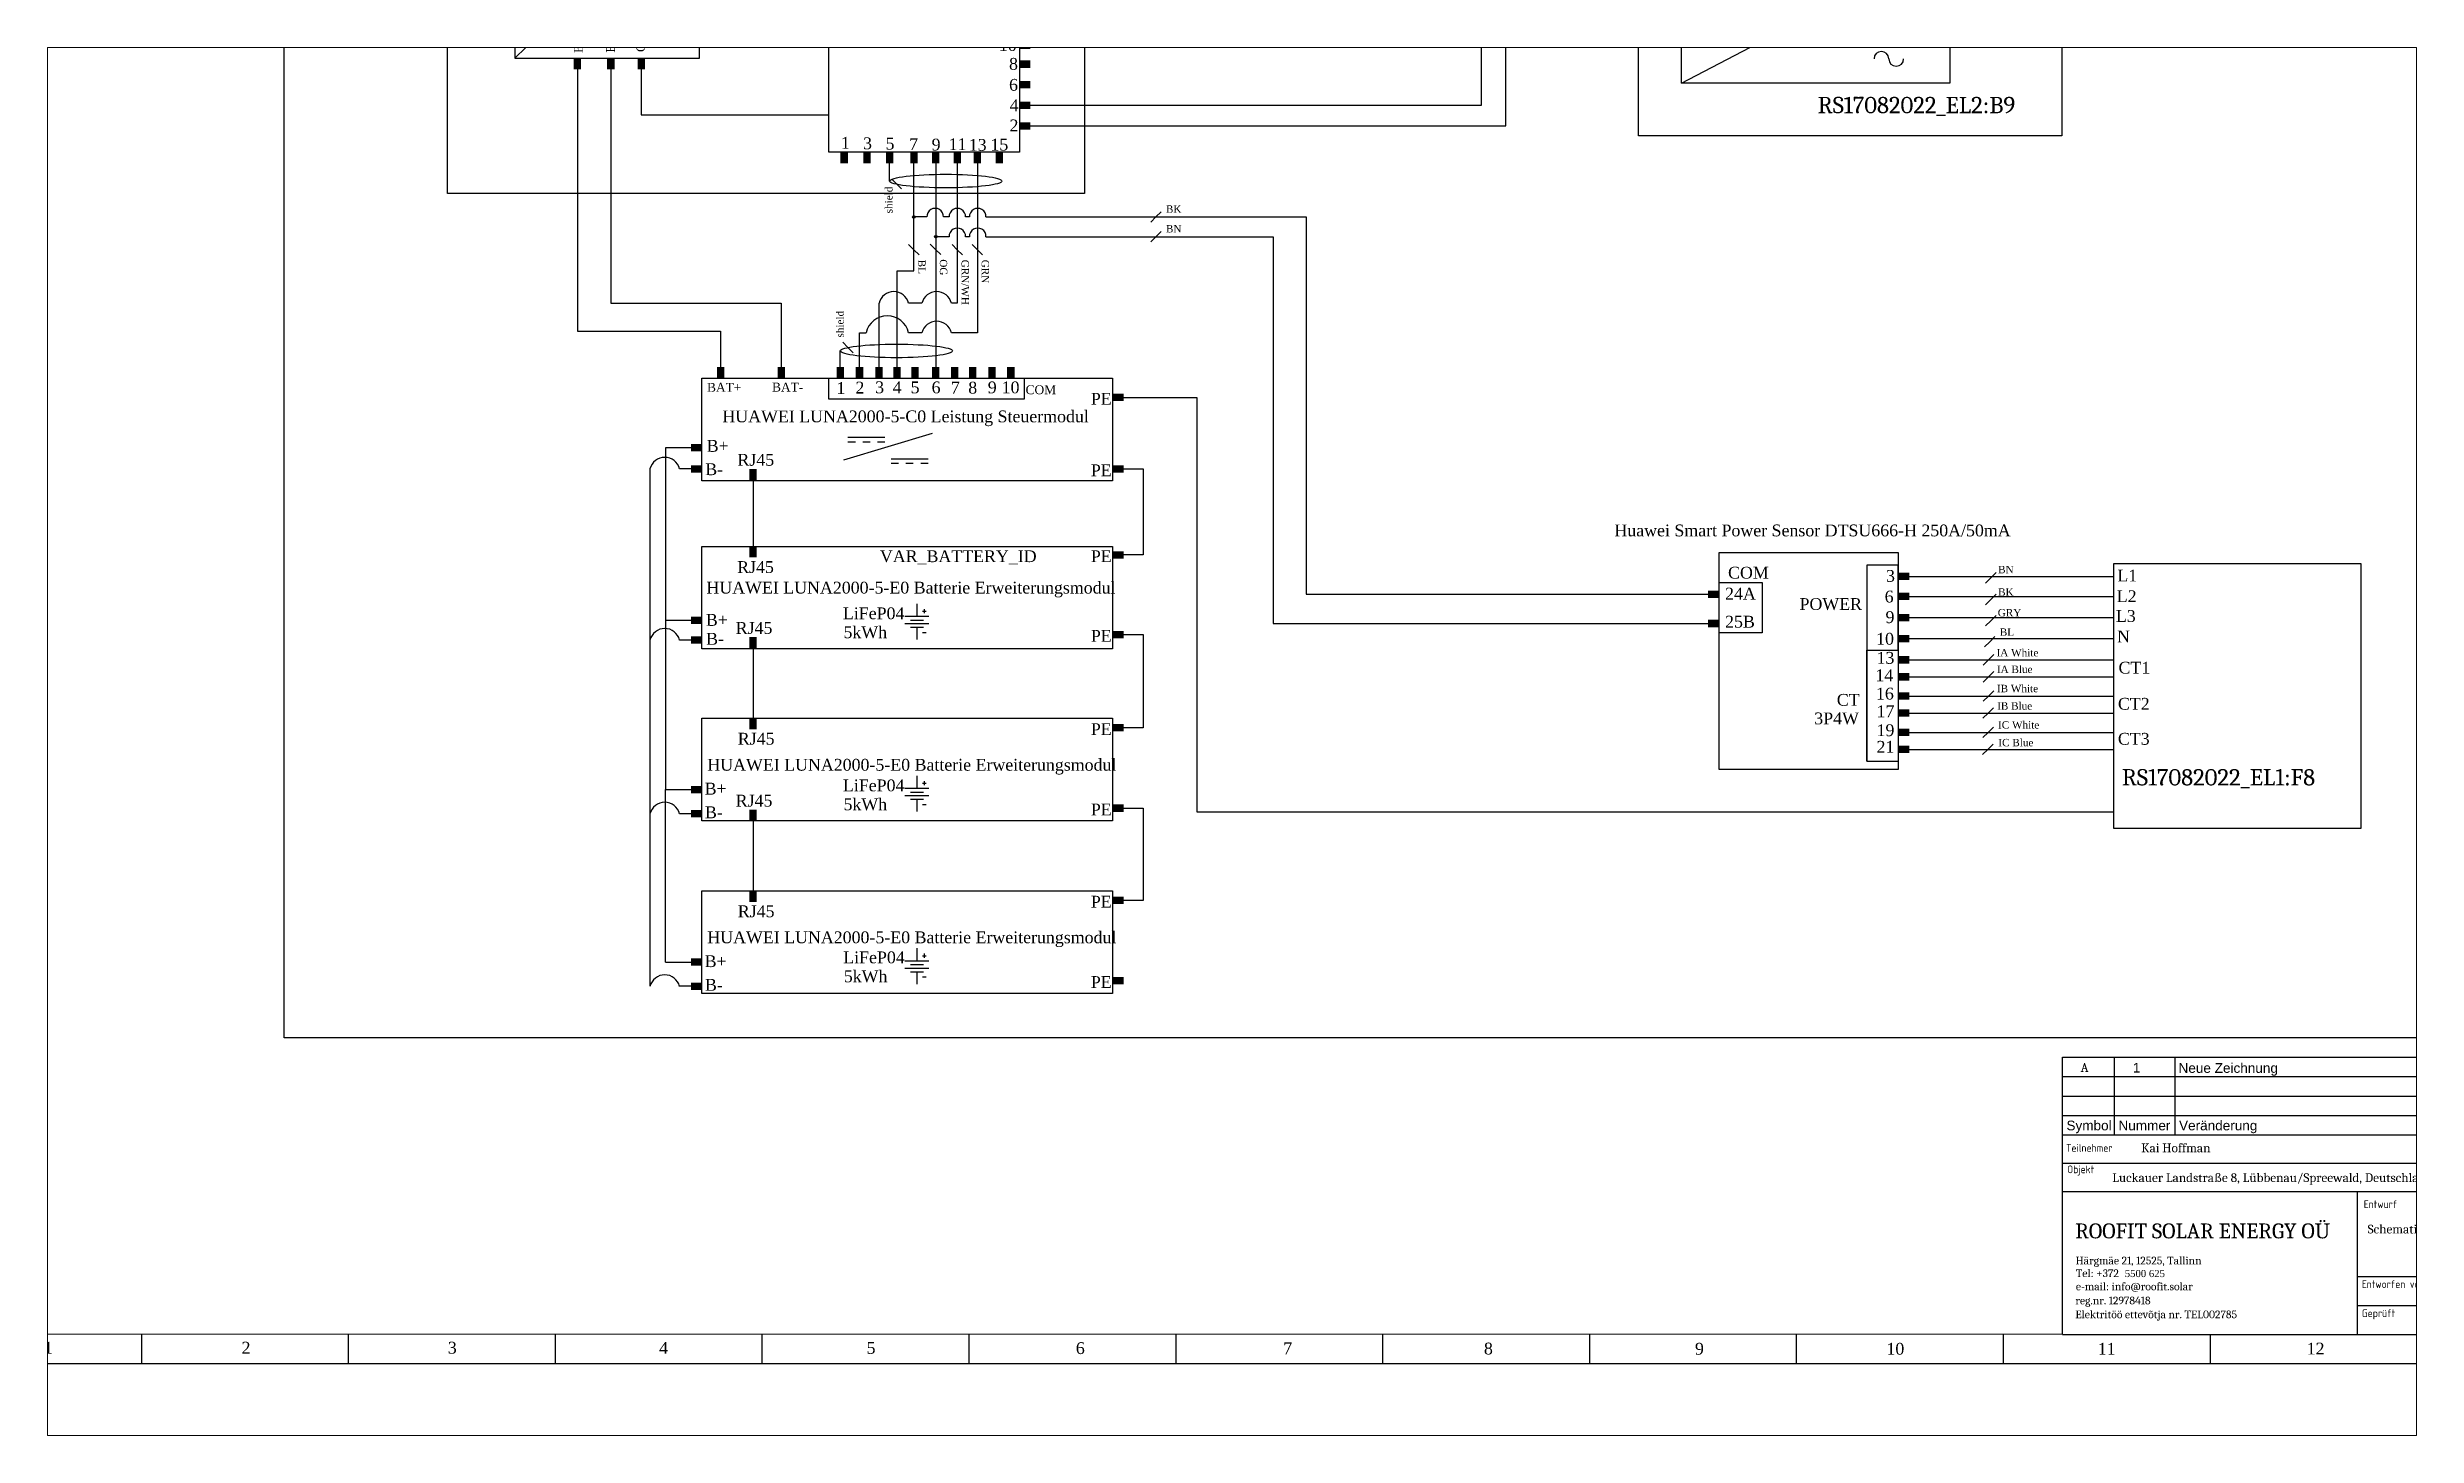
# Paper-space layout 'Layout1' of a CAD drawing. Header units: millimetres. Extents: x 1 to 282, y 2 to 167.
# The model-space entities are those that its viewports show. They can reach past a viewport. Long polylines and large blocks are cut down to what shows.
import ezdxf

# ---------------------------------------------------------------- set-up
doc = ezdxf.new("R2010")
doc.units = ezdxf.units.MM
doc.linetypes.add('ACAD_ISO02W100', pattern=[15, 12, -3])
doc.layers.add('KIRJANURK', color=7, linetype='Continuous')
doc.styles.add('cable length', font='times.ttf', dxfattribs={"height": 10})
doc.styles.add('Component', font='times.ttf', dxfattribs={"height": 50})
doc.styles.add('KIRJANURK_ABI', font='isocp.shx')
doc.styles.add('MtXpl_Cambria', font='Cambria.ttf')
doc.styles.add('MtXpl_Times_New_Roma', font='times.ttf')
doc.styles.get("Standard").update_dxf_attribs({"font": 'arial.ttf'})
doc.styles.add('style1', font='times.ttf', dxfattribs={"height": 16})

# ---------------------------------------------------------------- blocks, each defined once
blk = doc.blocks.new('BATTARIE1')
at = {"color": 242, "true_color": 0xcd2027}
blk.add_line((17720, -6170), (17720, -330), dxfattribs=at)
for p, q in [((17200, -1150), (17200, -6990)), ((20690, -1390), (20690, -3760)), ((33225, -960), (33890, -960)), ((33890, -960), (33890, -4080)), ((33890, -4080), (33225, -4080)), ((25820, -6124), (26230, -6124)), ((25820, -6374), (26230, -6374)), ((26010, -6254), (26230, -6254)), ((26230, -5704), (26230, -6124)), ((26230, -6124), (26640, -6124)), ((26230, -6254), (26450, -6254)), ((26230, -6374), (26640, -6374)), ((26420, -5954), (26540, -5954)), ((26480, -5884), (26480, -6024)), ((18585, -6990), (18200, -6990)), ((26010, -6494), (26230, -6494)), ((26230, -6494), (26450, -6494)), ((26230, -6494), (26230, -6914)), ((26420, -6674), (26540, -6674))]:
    blk.add_line(p, q)
at = {"color": 1}
blk.add_line((17720, -6170), (18585, -6170), dxfattribs=at)
blk.add_lwpolyline([(18960, -3760), (32850, -3760), (32850, -7230), (18960, -7230)], close=True)
at = {"const_width": 250}
for points in [[(20690, -3760), (20690, -4135)], [(33225, -4080), (32850, -4080)], [(18960, -6170), (18585, -6170)], [(18960, -6990), (18585, -6990)], [(33225, -6800), (32850, -6800)]]:
    blk.add_lwpolyline(points, dxfattribs=at)
blk.add_arc((17700, -7115), 515, 14.03624, 165.96376)
at = {"char_height": 400, "attachment_point": 1, "style": 'style1'}
for s, width, gutter_width, heights, insert in [('{\\fTimes New Roman|b0|i0|c186|p18;PE }', 647.26, 3125, [592], (32118, -3925)), ('RJ45{\\fTimes New Roman|b0|i0|c186|p18; }', 647.26, 3125, [592], (20172, -4250)), ('{\\fTimes New Roman|b0|i0|c186|p18;HUAWEI LUNA2000}-5-E0 Batterie Erweiterungsmodul', 13625.69, 2822, [1346], (19140, -5132)), ('B+{\\fTimes New Roman|b0|i0|c186|p18; }', 647.26, 3125, [592], (19050, -5940)), ('LiFeP04', 1980, 2822, [554], (23740, -5810)), ('B-{\\fTimes New Roman|b0|i0|c186|p18; }', 647.26, 3125, [592], (19060, -6740)), ('5kWh', 1980, 2822, [554], (23759, -6451)), ('{\\fTimes New Roman|b0|i0|c186|p18;PE }', 647.26, 3125, [592], (32118, -6645))]:
    blk.add_mtext_dynamic_manual_height_columns(s, width=width, gutter_width=gutter_width, heights=heights, dxfattribs=dict(at, insert=insert))
blk = doc.blocks.new('BATTARIE2')
at = {"color": 1}
for p, q in [((17720, 5401), (17720, -330)), ((17720, -330), (18585, -330))]:
    blk.add_line(p, q, dxfattribs=at)
for p, q in [((33225, 4916), (33890, 4916)), ((33890, 4916), (33890, 1760)), ((17200, 4731), (17200, -1150)), ((20690, 4455), (20690, 2080)), ((33890, 1760), (33225, 1760)), ((26230, 136), (26230, -284)), ((25820, -284), (26230, -284)), ((25820, -534), (26230, -534)), ((26010, -414), (26230, -414)), ((26010, -654), (26230, -654)), ((26230, -284), (26640, -284)), ((26230, -414), (26450, -414)), ((26230, -534), (26640, -534)), ((26230, -654), (26450, -654)), ((26230, -654), (26230, -1074)), ((26420, -114), (26540, -114)), ((26480, -44), (26480, -184)), ((18585, -1150), (18200, -1150)), ((26420, -834), (26540, -834))]:
    blk.add_line(p, q)
blk.add_lwpolyline([(18960, 2080), (32850, 2080), (32850, -1390), (18960, -1390)], close=True)
at = {"const_width": 250}
for points in [[(20690, 2080), (20690, 1705)], [(33225, 1760), (32850, 1760)], [(18960, -330), (18585, -330)], [(18960, -1150), (18585, -1150)], [(20690, -1015), (20690, -1390)], [(33225, -960), (32850, -960)]]:
    blk.add_lwpolyline(points, dxfattribs=at)
blk.add_arc((17700, -1275), 515, 14.03624, 165.96376)
at = {"char_height": 400, "attachment_point": 1, "style": 'style1'}
for s, width, gutter_width, heights, insert in [('{\\fTimes New Roman|b0|i0|c186|p18;PE }', 647.26, 3125, [592], (32118, 1915)), ('RJ45{\\fTimes New Roman|b0|i0|c186|p18; }', 647.26, 3125, [592], (20172, 1590)), ('{\\fTimes New Roman|b0|i0|c186|p18;HUAWEI LUNA2000}-5-E0 Batterie Erweiterungsmodul', 13625.69, 2822, [1346], (19140, 708)), ('LiFeP04', 1980, 2822, [554], (23730, 10)), ('B+{\\fTimes New Roman|b0|i0|c186|p18; }', 647.26, 3125, [592], (19050, -100)), ('RJ45{\\fTimes New Roman|b0|i0|c186|p18; }', 647.26, 3125, [592], (20100, -506)), ('5kWh', 1980, 2822, [554], (23749, -631)), ('B-{\\fTimes New Roman|b0|i0|c186|p18; }', 647.26, 3125, [592], (19060, -900)), ('{\\fTimes New Roman|b0|i0|c186|p18;PE }', 647.26, 3125, [592], (32118, -805))]:
    blk.add_mtext_dynamic_manual_height_columns(s, width=width, gutter_width=gutter_width, heights=heights, dxfattribs=dict(at, insert=insert))
blk = doc.blocks.new('BATTARIE3')
at = {"color": 1}
for p, q in [((18585, 11240), (17720, 11240)), ((17720, 11240), (17720, 5401)), ((17720, 5401), (18585, 5401))]:
    blk.add_line(p, q, dxfattribs=at)
for p, q in [((17200, 10520), (17200, 4731)), ((18585, 10520), (18200, 10520)), ((33225, 10520), (33890, 10520)), ((33890, 10520), (33890, 7611)), ((20690, 10145), (20690, 7900)), ((33890, 7611), (33225, 7611)), ((26230, 5956), (26230, 5536)), ((26420, 5706), (26540, 5706)), ((26480, 5776), (26480, 5636)), ((25820, 5536), (26230, 5536)), ((25820, 5286), (26230, 5286)), ((26010, 5406), (26230, 5406)), ((26010, 5166), (26230, 5166)), ((26230, 5536), (26640, 5536)), ((26230, 5406), (26450, 5406)), ((26230, 5286), (26640, 5286)), ((26230, 5166), (26450, 5166)), ((26230, 5166), (26230, 4746)), ((26420, 4986), (26540, 4986)), ((18585, 4731), (18200, 4731))]:
    blk.add_line(p, q)
at = {"const_width": 250}
for points in [[(20690, 7900), (20690, 7525)], [(33225, 7611), (32850, 7611)], [(18960, 5401), (18585, 5401)], [(18960, 4731), (18585, 4731)], [(20690, 4830), (20690, 4455)], [(33225, 4916), (32850, 4916)]]:
    blk.add_lwpolyline(points, dxfattribs=at)
blk.add_lwpolyline([(18960, 7900), (32850, 7900), (32850, 4430), (18960, 4430)], close=True)
for centre in [(17700, 10395), (17700, 4606)]:
    blk.add_arc(centre, 515, 14.03624, 165.96376)
at = {"char_height": 400, "attachment_point": 1, "style": 'style1'}
for s, width, gutter_width, heights, insert in [('RJ45{\\fTimes New Roman|b0|i0|c186|p18; }', 647.26, 3125, [592], (20150, 7399)), ('{\\fTimes New Roman|b0|i0|c186|p18;PE }', 647.26, 3125, [592], (32118, 7766)), ('{\\fTimes New Roman|b0|i0|c186|p18;HUAWEI LUNA2000}-5-E0 Batterie Erweiterungsmodul', 13625.69, 2822, [1346], (19110, 6703)), ('LiFeP04', 1980, 2822, [554], (23729, 5834)), ('B+{\\fTimes New Roman|b0|i0|c186|p18; }', 647.26, 3125, [592], (19090, 5611)), ('B-{\\fTimes New Roman|b0|i0|c186|p18; }', 647.26, 3125, [592], (19100, 4971)), ('RJ45{\\fTimes New Roman|b0|i0|c186|p18; }', 647.26, 3125, [592], (20100, 5339)), ('5kWh', 1980, 2822, [554], (23748, 5193)), ('{\\fTimes New Roman|b0|i0|c186|p18;PE }', 647.26, 3125, [592], (32118, 5071))]:
    blk.add_mtext_dynamic_manual_height_columns(s, width=width, gutter_width=gutter_width, heights=heights, dxfattribs=dict(at, insert=insert))
at = {"insert": (24980, 7766), "char_height": 400, "width": 10800.09, "attachment_point": 1, "style": 'Component'}
blk.add_mtext('{\\fTimes New Roman|b0|i0|c186|p18;VAR_BATTERY_ID}', dxfattribs=at)
blk = doc.blocks.new('INVERTER')
for p, q in [((52108, 23580), (61190, 28330)), ((52115, 28330), (61190, 28330)), ((61190, 28330), (61190, 23580)), ((49003, 26338), (49178, 26517)), ((45340, 22830), (45340, 26350)), ((45340, 26350), (51740, 26350)), ((48828, 26160), (49003, 26338)), ((48946, 25540), (49122, 25718)), ((55670, 26410), (54420, 26410)), ((54670, 26260), (54420, 26260)), ((55170, 26260), (54920, 26260)), ((55670, 26260), (55420, 26260)), ((55670, 26410), (55670, 26410)), ((46160, 22130), (46160, 25540)), ((46160, 25540), (51733, 25540)), ((48771, 25362), (48946, 25540)), ((52108, 23580), (52108, 25120)), ((61190, 23580), (52108, 23580)), ((30075, 22830), (45340, 22830)), ((30075, 22130), (46160, 22130))]:
    blk.add_line(p, q)
at = {"color": 252, "linetype": 'ACAD_ISO02W100', "ltscale": 50, "true_color": 0x939598}
blk.add_lwpolyline([(50650, 28885), (64970, 28885), (64970, 21790), (50650, 21790)], close=True, dxfattribs=at)
for points in [[(52115, 26730), (52115, 26730), (52115, 28330), (52115, 28330)], [(52115, 26730), (53040, 26730), (53040, 25120), (52115, 25120)]]:
    blk.add_lwpolyline(points, close=True)
at = {"const_width": 250}
for points in [[(52115, 26350), (51740, 26350)], [(52108, 25540), (51733, 25540)]]:
    blk.add_lwpolyline(points, dxfattribs=at)
for centre, start, end in [((58870, 24400), 0, 180), ((59370, 24400), 180, 0)]:
    blk.add_arc(centre, 250, start, end)
at = {"style": 'Component'}
blk.add_text('INVERTER_MODEL_MARK', height=500, dxfattribs=at).set_placement((53210, 28120))
at = {"char_height": 250, "attachment_point": 1, "style": 'cable length'}
for s, insert, rotation in [('OG{\\fTimes New Roman|b0|i0|c186|p18; }', (48800, 26854), 0.58563), ('{\\fTimes New Roman|b0|i0|c186|p18;BL }', (48893, 26070), 0.32227)]:
    blk.add_mtext_dynamic_manual_height_columns(s, width=647.26, gutter_width=3125, heights=[592], dxfattribs=dict(at, insert=insert, rotation=rotation))
at = {"style": 'style1'}
for s, width, heights, insert, char_height, attachment_point in [('{\\fTimes New Roman|b0|i0|c186|p18;COM}', 3468.44, [0], (53185, 27180), 300, 3), ('{\\fTimes New Roman|b0|i0|c204|p18;3\\fTimes New Roman|b0|i0|c186|p18; }', 647.26, [592], (52356, 26596), 400, 1), ('{\\fTimes New Roman|b0|i0|c204|p18;1\\fTimes New Roman|b0|i0|c186|p18; }', 647.26, [592], (52414, 25779), 400, 1)]:
    blk.add_mtext_dynamic_manual_height_columns(s, width=width, gutter_width=3125, heights=heights, dxfattribs=dict(at, insert=insert, char_height=char_height, attachment_point=attachment_point))
at = {"layer": 'KIRJANURK', "style": 'MtXpl_Cambria'}
blk.add_text('RS17082022_EL2:B9', height=554.58, dxfattribs=at).set_placement((56713, 22559))

msp = doc.modelspace()

# ---------------------------------------------------------------- linework, layer by layer
for p, q in [((18880, 30670), (12630, 24420)), ((15875, 24045), (15875, 16130)), ((16905, 24045), (16905, 22510)), ((16905, 22510), (23250, 22510)), ((25310, 20267), (25310, 20865)), ((26130, 17230), (26130, 20865)), ((26870, 20865), (26870, 17230)), ((27600, 20865), (27600, 16130)), ((28280, 20865), (28280, 15130)), ((25710, 20000), (25410, 20300)), ((26570, 19048), (26130, 19048)), ((27320, 19048), (27130, 19052)), ((28010, 19048), (27880, 19048)), ((28570, 19048), (39400, 19048)), ((34143, 18871), (34320, 19048)), ((34320, 19048), (34497, 19224)), ((34320, 18380), (34497, 18557)), ((39400, 19048), (39400, 6280)), ((25952, 18116), (26130, 17940)), ((26130, 17940), (26308, 17764)), ((26680, 18126), (26859, 17951)), ((26859, 17951), (27037, 17776)), ((27320, 18380), (26870, 18380)), ((27423, 18117), (27600, 17940)), ((27600, 17940), (27777, 17763)), ((28010, 18380), (27880, 18380)), ((28103, 18117), (28280, 17940)), ((28280, 17940), (28457, 17763)), ((28570, 18380), (38290, 18380)), ((34143, 18203), (34320, 18380)), ((38290, 18380), (38290, 5290)), ((25560, 13965), (25560, 17230)), ((25560, 17230), (26130, 17230)), ((26870, 17230), (26870, 13965)), ((15875, 16130), (21640, 16130)), ((21640, 16130), (21640, 13965)), ((24950, 13965), (24950, 16130)), ((26400, 16130), (25950, 16130)), ((27600, 16130), (27400, 16130)), ((23640, 13965), (23640, 14510)), ((23899, 14629), (23722, 14806)), ((24076, 14453), (23899, 14629)), ((24290, 13965), (24290, 15130)), ((24290, 15130), (24510, 15130)), ((26400, 15130), (25950, 15130)), ((28280, 15130), (27400, 15130)), ((33225, 12940), (35700, 12940)), ((35700, 12940), (35700, -1090)), ((23760, 10830), (26760, 11730)), ((25150, 11580), (23900, 11580)), ((24150, 11430), (23900, 11430)), ((24650, 11430), (24400, 11430)), ((25150, 11430), (24900, 11430)), ((25150, 11580), (25150, 11580)), ((26610, 10850), (25360, 10850)), ((25610, 10700), (25360, 10700)), ((26110, 10700), (25860, 10700)), ((26610, 10700), (26360, 10700)), ((26610, 10850), (26610, 10850)), ((53380, 6680), (54840, 6680)), ((54840, 6680), (54840, 4970)), ((59810, 6884), (66730, 6884)), ((62394, 6657), (62570, 6834)), ((62570, 6834), (62747, 7011)), ((39400, 6280), (53005, 6280)), ((59810, 6207), (66730, 6207)), ((62394, 5925), (62570, 6102)), ((62570, 6102), (62747, 6279)), ((38290, 5290), (53005, 5290)), ((54840, 4970), (53380, 4970)), ((59810, 5489), (66730, 5489)), ((62394, 5207), (62570, 5384)), ((62536, 4674), (62713, 4851)), ((62570, 5384), (62747, 5561)), ((59810, 4779), (66730, 4779)), ((59810, 4060), (66730, 4060)), ((62318, 3883), (62495, 4060)), ((62360, 4497), (62536, 4674)), ((62495, 4060), (62671, 4237)), ((59810, 3485), (66730, 3485)), ((62318, 3308), (62495, 3485)), ((62495, 3485), (62671, 3662)), ((59810, 2835), (66730, 2835)), ((62318, 2658), (62495, 2835)), ((62482, 2260), (62659, 2437)), ((62495, 2835), (62671, 3012)), ((59810, 2260), (66730, 2260)), ((59810, 1605), (66730, 1605)), ((62306, 2083), (62482, 2260)), ((62306, 1428), (62482, 1605)), ((62482, 1605), (62659, 1782)), ((59810, 1030), (66730, 1030)), ((62293, 853), (62470, 1030)), ((62470, 1030), (62647, 1207)), ((58380, 630), (59435, 630)), ((35700, -1090), (66730, -1090)), ((65000, -18775), (-6000, -18765)), ((0, -19770), (0, -18766)), ((7000, -19770), (7000, -18766)), ((14000, -19770), (14000, -18766)), ((21000, -19770), (21000, -18769)), ((28000, -19770), (28000, -18770)), ((35000, -19770), (35000, -18771)), ((42000, -19770), (42000, -18772)), ((49000, -19770), (49000, -18773)), ((56000, -19770), (56000, -18774)), ((63000, -19770), (63000, -18775)), ((70000, -19770), (70000, -18775)), ((77000, -19770), (77000, -18775)), ((90280, -19770), (-7000, -19770))]:
    msp.add_line(p, q)
at = {"color": 1}
for p, q in [((14745, 24045), (14745, 15180)), ((14745, 15180), (19590, 15180)), ((19590, 15180), (19590, 13965))]:
    msp.add_line(p, q, dxfattribs=at)
at = {"color": 0}
for p, q in [((65000, -10047), (65000, -9391)), ((65000, -9391), (89280, -9391)), ((66760, -10047), (66760, -9391)), ((68810, -10047), (68810, -9391)), ((65000, -10704), (65000, -10047)), ((65000, -10047), (89280, -10047)), ((66760, -10704), (66760, -10047)), ((68810, -10704), (68810, -10047)), ((65000, -11360), (65000, -10704)), ((65000, -10704), (89280, -10704)), ((65000, -10704), (89280, -10704)), ((65000, -10704), (89280, -10704)), ((66760, -11360), (66760, -10704)), ((68810, -11360), (68810, -10704)), ((65000, -12016), (65000, -11360)), ((65000, -11360), (89280, -11360)), ((65000, -11360), (89280, -11360)), ((65000, -12016), (89280, -12016)), ((65000, -18775), (65000, -12016)), ((65000, -12016), (89280, -12016)), ((66760, -12016), (66760, -11360)), ((68810, -12016), (68810, -11360)), ((65000, -12974), (89280, -12974)), ((65000, -13932), (89280, -13932)), ((74974, -18775), (74974, -13932)), ((74974, -16806), (89280, -16806)), ((74974, -17791), (89280, -17791)), ((65000, -18775), (89280, -18775))]:
    msp.add_line(p, q, dxfattribs=at)
at = {"color": 1, "linetype": 'ACAD_ISO02W100', "ltscale": 50}
msp.add_lwpolyline([(4820, 34480), (78790, 34480), (78790, -8730), (4820, -8730)], close=True, dxfattribs=at)
at = {"color": 252, "linetype": 'ACAD_ISO02W100', "ltscale": 50, "true_color": 0x939598}
for points in [[(10350, 32920), (31900, 32920), (31900, 19840), (10350, 19840)], [(66730, 7319), (75090, 7319), (75090, -1648), (66730, -1648)]]:
    msp.add_lwpolyline(points, close=True, dxfattribs=at)
for points in [[(12630, 24420), (18880, 24420), (18880, 30670), (12630, 30670)], [(23250, 27830), (29700, 27830), (29700, 21240), (23250, 21240)], [(18960, 13590), (32850, 13590), (32850, 10120), (18960, 10120)], [(23250, 13590), (29860, 13590), (29860, 12880), (23250, 12880)], [(59435, 350), (53380, 350), (53380, 7690), (59435, 7690)], [(59435, 7260), (58380, 7260), (58380, 4390), (59435, 4390)], [(58380, 4390), (58380, 4390), (58380, 630), (58380, 630)]]:
    msp.add_lwpolyline(points, close=True)
at = {"const_width": 250}
for points in [[(30075, 24860), (29700, 24860)], [(14745, 24420), (14745, 24045)], [(15875, 24420), (15875, 24045)], [(16905, 24420), (16905, 24045)], [(30075, 24220), (29700, 24220)], [(30075, 23530), (29700, 23530)], [(30075, 22830), (29700, 22830)], [(30075, 22130), (29700, 22130)], [(23770, 21240), (23770, 20865)], [(24540, 21240), (24540, 20865)], [(25310, 21240), (25310, 20865)], [(26130, 21240), (26130, 20865)], [(26870, 21240), (26870, 20865)], [(27600, 21240), (27600, 20865)], [(28280, 21240), (28280, 20865)], [(29020, 21240), (29020, 20865)], [(19590, 13965), (19590, 13590)], [(21640, 13965), (21640, 13590)], [(23640, 13965), (23640, 13590)], [(24290, 13965), (24290, 13590)], [(24950, 13965), (24950, 13590)], [(25560, 13965), (25560, 13590)], [(26170, 13965), (26170, 13590)], [(26870, 13965), (26870, 13590)], [(27510, 13965), (27510, 13590)], [(28120, 13965), (28120, 13590)], [(28770, 13965), (28770, 13590)], [(29410, 13965), (29410, 13590)], [(33225, 12940), (32850, 12940)], [(18960, 11240), (18585, 11240)], [(18960, 10520), (18585, 10520)], [(20690, 10520), (20690, 10145)], [(33225, 10520), (32850, 10520)], [(59810, 6884), (59435, 6884)], [(53380, 6280), (53005, 6280)], [(59810, 6207), (59435, 6207)], [(59810, 5489), (59435, 5489)], [(53380, 5290), (53005, 5290)], [(59810, 4779), (59435, 4779)], [(59810, 4060), (59435, 4060)], [(59810, 3485), (59435, 3485)], [(59810, 2835), (59435, 2835)], [(59810, 2260), (59435, 2260)], [(59810, 1605), (59435, 1605)], [(59810, 1030), (59435, 1030)]]:
    msp.add_lwpolyline(points, dxfattribs=at)
for centre in [(26130, 19048), (26870, 18380)]:
    msp.add_circle(centre, 44.8)
for centre, radius, start, end in [((26850, 19060), 280, 357.4984, 182.5016), ((27600, 19060), 280, 357.4984, 182.5016), ((28290, 19060), 280, 357.4984, 182.5016), ((27600, 18392), 280, 357.4984, 182.5016), ((28290, 18392), 280, 357.4984, 182.5016), ((25450, 16005), 515, 14.03624, 165.96376), ((26900, 16005), 515, 14.03624, 165.96376), ((25230, 14966), 738, 12.8143, 167.1857), ((26900, 15005), 515, 14.03624, 165.96376)]:
    msp.add_arc(centre, radius, start, end)
for centre in [(27210, 20263), (25540, 14513)]:
    msp.add_ellipse(centre, major_axis=(1900, 0), ratio=0.121053)

# ---------------------------------------------------------------- block references
for name in ['INVERTER', 'BATTARIE3', 'BATTARIE2', 'BATTARIE1']:
    msp.add_blockref(name, (0, 0))

# ---------------------------------------------------------------- texts
at = {"color": 0}
for s, height, p in [('1', 328, (67377, -9908)), ('Neue Zeichnung', 328.11, (68924, -9918)), ('Symbol', 328.1, (65131, -11863)), ('Nummer', 328.1, (66891, -11863)), ('Veränderung', 328.11, (68941, -11863))]:
    msp.add_text(s, height=height, dxfattribs=at).set_placement(p)
at = {"color": 0, "style": 'KIRJANURK_ABI'}
for s, height, p in [('Teilnehmer', 262.5, (65115, -12591)), ('Objekt', 262.5, (65157, -13315)), ('Entwurf', 262.5, (75191, -14497)), ('Entworfen von', 262.49, (75124, -17200)), ('Geprüft', 262.5, (75124, -18184))]:
    msp.add_text(s, height=height, dxfattribs=at).set_placement(p)
at = {"attachment_point": 1}
for s, width, heights, insert, char_height, rotation, style in [('{\\fTimes New Roman|b0|i0|c186|p18;BAT+}', 3468.44, [0], (14625, 24599), 300, 90, 'style1'), ('{\\fTimes New Roman|b0|i0|c186|p18;BAT-}', 3468.44, [0], (15715, 24610), 300, 90, 'style1'), ('{\\fTimes New Roman|b0|i0|c186|p18;COM}', 3468.44, [0], (16735, 24630), 300, 90, 'style1'), ('shield{\\fTimes New Roman|b0|i0|c186|p18; }', 647.26, [592], (25156, 19171), 250, 90, 'cable length'), ('{\\fTimes New Roman|b0|i0|c186|p18;BL }', 647.26, [592], (26525, 17603), 250, 270.32227, 'cable length'), ('OG{\\fTimes New Roman|b0|i0|c186|p18; }', 647.26, [592], (27256, 17616), 250, 270.58563, 'cable length'), ('GRN/WH{\\fTimes New Roman|b0|i0|c186|p18; }', 647.26, [592], (27993, 17601), 250, 270, 'cable length'), ('GRN{\\fTimes New Roman|b0|i0|c186|p18; }', 647.26, [592], (28673, 17601), 250, 270, 'cable length'), ('shield{\\fTimes New Roman|b0|i0|c186|p18; }', 647.26, [592], (23505, 14968), 250, 90, 'cable length')]:
    msp.add_mtext_dynamic_manual_height_columns(s, width=width, gutter_width=3125, heights=heights, dxfattribs=dict(at, insert=insert, char_height=char_height, rotation=rotation, style=style))
for s, width, gutter_width, heights, insert, char_height, style in [('{\\fTimes New Roman|b0|i0|c204|p18;10\\fTimes New Roman|b0|i0|c186|p18; }', 647.26, 3125, [592], (29007, 25067), 400, 'style1'), ('{\\fTimes New Roman|b0|i0|c204|p18;8\\fTimes New Roman|b0|i0|c186|p18; }', 647.26, 3125, [592], (29350, 24430), 400, 'style1'), ('{\\fTimes New Roman|b0|i0|c204|p18;6\\fTimes New Roman|b0|i0|c186|p18; }', 647.26, 3125, [592], (29350, 23720), 400, 'style1'), ('{\\fTimes New Roman|b0|i0|c204|p18;4\\fTimes New Roman|b0|i0|c186|p18; }', 647.26, 3125, [592], (29370, 23027), 400, 'style1'), ('{\\fTimes New Roman|b0|i0|c204|p18;1\\fTimes New Roman|b0|i0|c186|p18; }', 647.26, 3125, [592], (23660, 21757), 400, 'style1'), ('{\\fTimes New Roman|b0|i0|c204|p18;3\\fTimes New Roman|b0|i0|c186|p18; }', 647.26, 3125, [592], (24410, 21740), 400, 'style1'), ('{\\fTimes New Roman|b0|i0|c204|p18;5\\fTimes New Roman|b0|i0|c186|p18; }', 647.26, 3125, [592], (25170, 21730), 400, 'style1'), ('{\\fTimes New Roman|b0|i0|c204|p18;7\\fTimes New Roman|b0|i0|c186|p18; }', 647.26, 3125, [592], (25970, 21710), 400, 'style1'), ('{\\fTimes New Roman|b0|i0|c204|p18;9\\fTimes New Roman|b0|i0|c186|p18; }', 647.26, 3125, [592], (26730, 21698), 400, 'style1'), ('{\\fTimes New Roman|b0|i0|c204|p18;11\\fTimes New Roman|b0|i0|c186|p18; }', 647.26, 3125, [592], (27306, 21710), 400, 'style1'), ('{\\fTimes New Roman|b0|i0|c204|p18;13\\fTimes New Roman|b0|i0|c186|p18; }', 647.26, 3125, [592], (27986, 21687), 400, 'style1'), ('{\\fTimes New Roman|b0|i0|c204|p18;15\\fTimes New Roman|b0|i0|c186|p18; }', 647.26, 3125, [592], (28720, 21697), 400, 'style1'), ('{\\fTimes New Roman|b0|i0|c204|p18;2\\fTimes New Roman|b0|i0|c186|p18; }', 647.26, 3125, [592], (29366, 22346), 400, 'style1'), ('{\\fTimes New Roman|b0|i0|c186|p18;BK }', 647.26, 3125, [592], (34659, 19441), 250, 'cable length'), ('{\\fTimes New Roman|b0|i0|c186|p18;BN }', 647.26, 3125, [592], (34659, 18773), 250, 'cable length'), ('{\\fTimes New Roman|b0|i0|c186|p18;BAT+}', 3468.44, 3125, [0], (19130, 13432), 300, 'style1'), ('{\\fTimes New Roman|b0|i0|c186|p18;BAT}-', 3468.44, 3125, [0], (21330, 13440), 300, 'style1'), ('{\\fTimes New Roman|b0|i0|c204|p18;1\\fTimes New Roman|b0|i0|c186|p18; }', 647.26, 3125, [592], (23507, 13459), 400, 'style1'), ('2{\\fTimes New Roman|b0|i0|c186|p18; }', 647.26, 3125, [592], (24153, 13473), 400, 'style1'), ('3{\\fTimes New Roman|b0|i0|c186|p18; }', 647.26, 3125, [592], (24820, 13483), 400, 'style1'), ('4{\\fTimes New Roman|b0|i0|c186|p18; }', 647.26, 3125, [592], (25410, 13479), 400, 'style1'), ('5{\\fTimes New Roman|b0|i0|c186|p18; }', 647.26, 3125, [592], (26020, 13480), 400, 'style1'), ('6{\\fTimes New Roman|b0|i0|c186|p18; }', 647.26, 3125, [592], (26730, 13480), 400, 'style1'), ('7{\\fTimes New Roman|b0|i0|c186|p18; }', 647.26, 3125, [592], (27380, 13470), 400, 'style1'), ('8{\\fTimes New Roman|b0|i0|c186|p18; }', 647.26, 3125, [592], (27970, 13470), 400, 'style1'), ('9{\\fTimes New Roman|b0|i0|c186|p18; }', 647.26, 3125, [592], (28630, 13480), 400, 'style1'), ('{\\fTimes New Roman|b0|i0|c204|p18;1}0{\\fTimes New Roman|b0|i0|c186|p18; }', 647.26, 3125, [592], (29100, 13480), 400, 'style1'), ('COM', 3468.44, 3125, [0], (29910, 13350), 300, 'style1'), ('{\\fTimes New Roman|b0|i0|c186|p18;PE }', 647.26, 3125, [592], (32118, 13095), 400, 'style1'), ('{\\fTimes New Roman|b0|i0|c186|p18;HUAWEI LUNA2000}-5-C0 Leistung Steuermodul', 13625.69, 2822, [1346], (19650, 12498), 400, 'style1'), ('B+{\\fTimes New Roman|b0|i0|c186|p18; }', 647.26, 3125, [592], (19120, 11500), 400, 'style1'), ('B-{\\fTimes New Roman|b0|i0|c186|p18; }', 647.26, 3125, [592], (19070, 10710), 400, 'style1'), ('RJ45{\\fTimes New Roman|b0|i0|c186|p18; }', 647.26, 3125, [592], (20160, 11029), 400, 'style1'), ('{\\fTimes New Roman|b0|i0|c186|p18;PE }', 647.26, 3125, [592], (32118, 10675), 400, 'style1'), ('Huawei S{\\fTimes New Roman|b0|i0|c186|p18;mart Power Sensor DTSU666-H 250A/50mA}', 13625.69, 2822, [1346], (49835, 8639), 400, 'style1'), ('{\\fTimes New Roman|b0|i0|c186|p18;BN }', 647.26, 3125, [592], (62819, 7240), 250, 'cable length'), ('{\\fTimes New Roman|b0|i0|c204|p18;24\\fTimes New Roman|b0|i0|c186|p18;A }', 647.26, 3125, [592], (53580, 6500), 400, 'style1'), ('{\\fTimes New Roman|b0|i0|c186|p18;COM}', 647.26, 3125, [592], (53680, 7209), 400, 'style1'), ('{\\fTimes New Roman|b0|i0|c204|p18;3\\fTimes New Roman|b0|i0|c186|p18; }', 647.26, 3125, [592], (59025, 7101), 400, 'style1'), ('{\\fTimes New Roman|b0|i0|c186|p18;BK }', 647.26, 3125, [592], (62819, 6479), 250, 'cable length'), ('{\\fTimes New Roman|b0|i0|c186|p18;L2 }', 647.26, 3125, [592], (66833, 6413), 400, 'style1'), ('{\\fTimes New Roman|b0|i0|c186|p18;L1 }', 647.26, 3125, [592], (66854, 7112), 400, 'style1'), ('{\\fTimes New Roman|b0|i0|c186|p18;POWER}', 647.26, 3125, [592], (56099, 6148), 400, 'style1'), ('{\\fTimes New Roman|b0|i0|c204|p18;6\\fTimes New Roman|b0|i0|c186|p18; }', 647.26, 3125, [592], (58980, 6401), 400, 'style1'), ('{\\fTimes New Roman|b0|i0|c204|p18;9\\fTimes New Roman|b0|i0|c186|p18; }', 647.26, 3125, [592], (59008, 5704), 400, 'style1'), ('{\\fTimes New Roman|b0|i0|c186|p18;GRY }', 647.26, 3125, [592], (62807, 5780), 250, 'cable length'), ('{\\fTimes New Roman|b0|i0|c186|p18;L3 }', 647.26, 3125, [592], (66803, 5743), 400, 'style1'), ('{\\fTimes New Roman|b0|i0|c204|p18;25\\fTimes New Roman|b0|i0|c186|p18;B\\fTimes New Roman|b0|i0|c204|p18;  \\fTimes New Roman|b0|i0|c186|p18; }', 647.26, 3125, [592], (53580, 5550), 400, 'style1'), ('{\\fTimes New Roman|b0|i0|c204|p18;10\\fTimes New Roman|b0|i0|c186|p18; }', 647.26, 3125, [592], (58691, 4972), 400, 'style1'), ('{\\fTimes New Roman|b0|i0|c186|p18;BL }', 647.26, 3125, [592], (62875, 5123), 250, 'cable length'), ('{\\fTimes New Roman|b0|i0|c186|p18;N }', 647.26, 3125, [592], (66843, 5050), 400, 'style1'), ('{\\fTimes New Roman|b0|i0|c204|p18;13\\fTimes New Roman|b0|i0|c186|p18; }', 647.26, 3125, [592], (58705, 4327), 400, 'style1'), ('{\\fTimes New Roman|b0|i0|c186|p18;IA White}', 1417.38, 3125, [618], (62765, 4427), 250, 'cable length'), ('{\\fTimes New Roman|b0|i0|c204|p18;14\\fTimes New Roman|b0|i0|c186|p18; }', 647.26, 3125, [592], (58665, 3737), 400, 'style1'), ('{\\fTimes New Roman|b0|i0|c186|p18;IA Blue}', 1417.38, 3125, [618], (62777, 3864), 250, 'cable length'), ('{\\fTimes New Roman|b0|i0|c186|p18;IB White}', 1417.38, 3125, [618], (62777, 3214), 250, 'cable length'), ('{\\fTimes New Roman|b0|i0|c186|p18;CT1 }', 647.26, 3125, [592], (66893, 3993), 400, 'style1'), ('{\\fTimes New Roman|b0|i0|c186|p18;CT}', 819.31, 3125, [608], (57360, 2905), 400, 'style1'), ('{\\fTimes New Roman|b0|i0|c204|p18;16\\fTimes New Roman|b0|i0|c186|p18; }', 647.26, 3125, [592], (58685, 3117), 400, 'style1'), ('{\\fTimes New Roman|b0|i0|c204|p18;17\\fTimes New Roman|b0|i0|c186|p18; }', 647.26, 3125, [592], (58705, 2517), 400, 'style1'), ('{\\fTimes New Roman|b0|i0|c186|p18;IB Blue}', 1417.38, 3125, [618], (62787, 2624), 250, 'cable length'), ('{\\fTimes New Roman|b0|i0|c186|p18;CT2 }', 647.26, 3125, [592], (66873, 2772), 400, 'style1'), ('{\\fTimes New Roman|b0|i0|c186|p18;3P4W}', 647.26, 3125, [592], (56597, 2277), 400, 'style1'), ('{\\fTimes New Roman|b0|i0|c204|p18;19\\fTimes New Roman|b0|i0|c186|p18; }', 647.26, 3125, [592], (58705, 1877), 400, 'style1'), ('{\\fTimes New Roman|b0|i0|c186|p18;IC White}', 1417.38, 3125, [618], (62817, 1984), 250, 'cable length'), ('{\\fTimes New Roman|b0|i0|c204|p18;21\\fTimes New Roman|b0|i0|c186|p18; }', 647.26, 3125, [592], (58705, 1317), 400, 'style1'), ('{\\fTimes New Roman|b0|i0|c186|p18;IC Blue}', 1417.38, 3125, [618], (62827, 1384), 250, 'cable length'), ('{\\fTimes New Roman|b0|i0|c186|p18;CT3 }', 647.26, 3125, [592], (66872, 1587), 400, 'style1'), ('{\\fTimes New Roman|b0|i0|c186|p18;1}', 870, 1250, [0], (-3310, -19020), 400, 'style1'), ('{\\fTimes New Roman|b0|i0|c186|p18;2}', 870, 1250, [0], (3380, -19020), 400, 'style1'), ('{\\fTimes New Roman|b0|i0|c186|p18;3}', 870, 1250, [0], (10360, -19020), 400, 'style1'), ('{\\fTimes New Roman|b0|i0|c186|p18;4}', 870, 1250, [0], (17510, -19027), 400, 'style1'), ('{\\fTimes New Roman|b0|i0|c186|p18;5}', 870, 1250, [0], (24530, -19027), 400, 'style1'), ('{\\fTimes New Roman|b0|i0|c186|p18;6}', 870, 1250, [0], (31610, -19034), 400, 'style1'), ('{\\fTimes New Roman|b0|i0|c186|p18;7}', 870, 1250, [0], (38630, -19041), 400, 'style1'), ('{\\fTimes New Roman|b0|i0|c186|p18;8}', 870, 1250, [0], (45420, -19049), 400, 'style1'), ('{\\fTimes New Roman|b0|i0|c186|p18;9}', 870, 1250, [0], (52560, -19056), 400, 'style1'), ('{\\fTimes New Roman|b0|i0|c186|p18;10}', 870, 1250, [0], (59040, -19057), 400, 'style1'), ('{\\fTimes New Roman|b0|i0|c186|p18;11}', 870, 1250, [0], (66190, -19057), 400, 'style1'), ('{\\fTimes New Roman|b0|i0|c186|p18;12}', 870, 1250, [0], (73260, -19050), 400, 'style1')]:
    msp.add_mtext_dynamic_manual_height_columns(s, width=width, gutter_width=gutter_width, heights=heights, dxfattribs=dict(at, insert=insert, char_height=char_height, style=style))
at = {"layer": 'KIRJANURK'}
for s, height, style, p in [('RS17082022_EL1:F8', 554.58, 'MtXpl_Cambria', (67005, -191)), ('A', 298, 'MtXpl_Cambria', (65611, -9884)), ('Kai Hoffman', 298.2, 'MtXpl_Cambria', (67662, -12606)), ('Luckauer Landstraße 8, Lübbenau/Spreewald, Deutschland', 298.2, 'MtXpl_Cambria', (66681, -13613)), ('ROOFIT SOLAR ENERGY OÜ', 504.22, 'MtXpl_Cambria', (65425, -15520)), ('Schematische Darstellung', 298.2, 'MtXpl_Cambria', (75322, -15353)), ('   Härgmäe 21, 12525, Tallinn', 261.66, 'MtXpl_Cambria', (65181, -16400)), ('  Tel: +372 ', 261.66, 'MtXpl_Cambria', (65277, -16830)), ('5500 625', 239.9, 'MtXpl_Times_New_Roma', (67105, -16830)), ('reg.nr. 12978418', 261.66, 'MtXpl_Cambria', (65432, -17753)), ('  e-mail: info@roofit.solar', 261.66, 'MtXpl_Cambria', (65277, -17277)), ('Elektritöö ettevõtja nr. TEL002785', 261.66, 'MtXpl_Cambria', (65432, -18223))]:
    msp.add_text(s, height=height, dxfattribs=dict(at, style=style)).set_placement(p)

psp = doc.layouts.get("Layout1")

# ---------------------------------------------------------------- viewports
at = {"layer": '0'}
psp.add_viewport(center=(141.18, 84.63), size=(280.65, 164.4689), view_center_point=(36894.39, 1295.94), view_height=46982.9141, dxfattribs=at)

doc.saveas('drawing.dxf')
